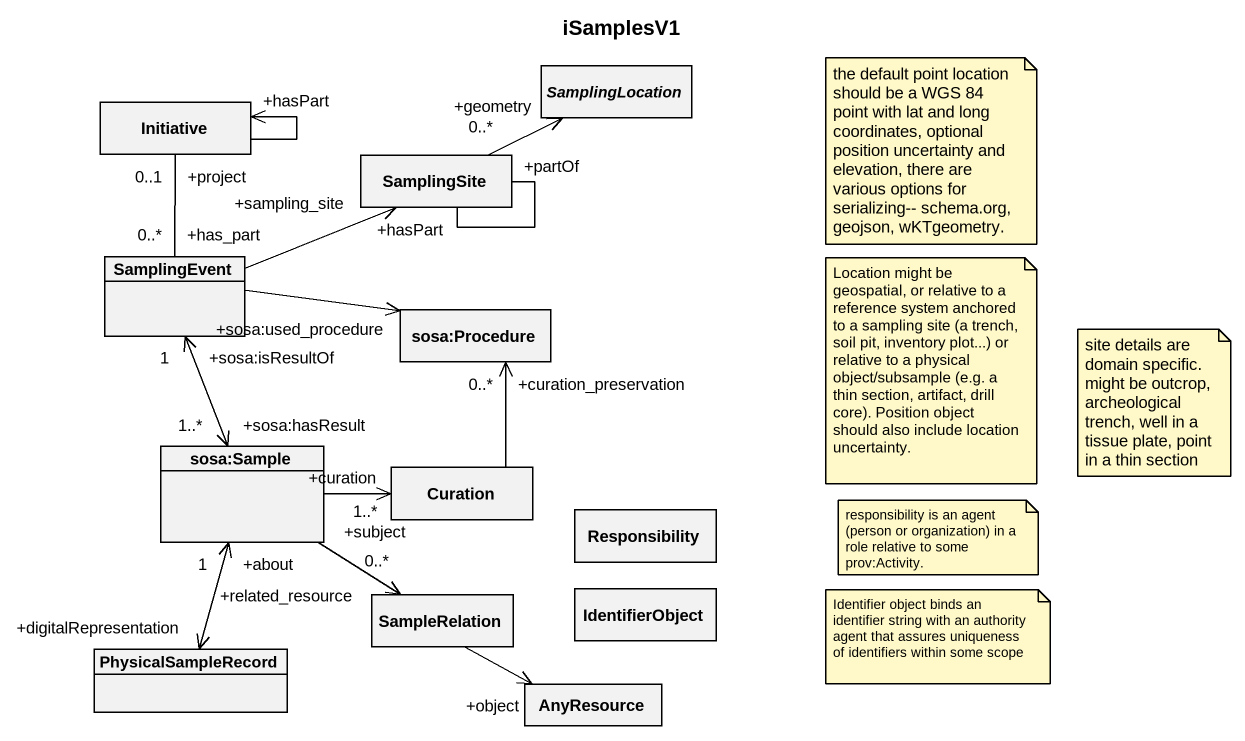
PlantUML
@startuml
title iSamplesV1
hide circle
hide empty members
abstract class SamplingLocation
class Initiative
class SamplingSite
class SamplingEvent
class "sosa:Procedure" as sosa_Procedure
class "sosa:Sample" as sosa_Sample
class Curation
class Responsibility
class SampleRelation
class IdentifierObject
class PhysicalSampleRecord
class AnyResource
Initiative --> "+hasPart" Initiative
SamplingSite -right-> "+geometry\n0..*" SamplingLocation
SamplingSite "+hasPart" -- "+partOf" SamplingSite
SamplingEvent "+has_part\n0..*" -up- "+project\n0..1" Initiative
SamplingEvent -right-> "+sampling_site" SamplingSite
SamplingEvent -right-> "+sosa:used_procedure" sosa_Procedure
SamplingEvent "+sosa:isResultOf\n1" <--> "+sosa:hasResult\n1..*" sosa_Sample
sosa_Sample -right-> "+curation\n1..*" Curation
sosa_Sample "+subject" --> "+related_resource\n0..*" SampleRelation
Curation -up-> "+curation_preservation\n0..*" sosa_Procedure
SampleRelation -right-> "+object" AnyResource
PhysicalSampleRecord "+digitalRepresentation" <-up-> "+about\n1" sosa_Sample
note as N1
  the default point location should be a WGS 84 point with lat and long coordinates, optional position uncertainty and elevation, there are various options for serializing-- schema.org, geojson, wKTgeometry.
end note
note as N2
  Location might be geospatial, or relative to a reference system anchored to a sampling site (a trench, soil pit, inventory plot...) or relative to a physical object/subsample (e.g. a thin section, artifact, drill core). Position object should also include location uncertainty.
end note
note as N3
  site details are domain specific. might be outcrop, archeological trench, well in a tissue plate, point in a thin section
end note
note as N4
  responsibility is an agent (person or organization) in a role relative to some prov:Activity.
end note
note as N5
  Identifier object binds an identifier string with an authority agent that assures uniqueness of identifiers within some scope
end note
@enduml
